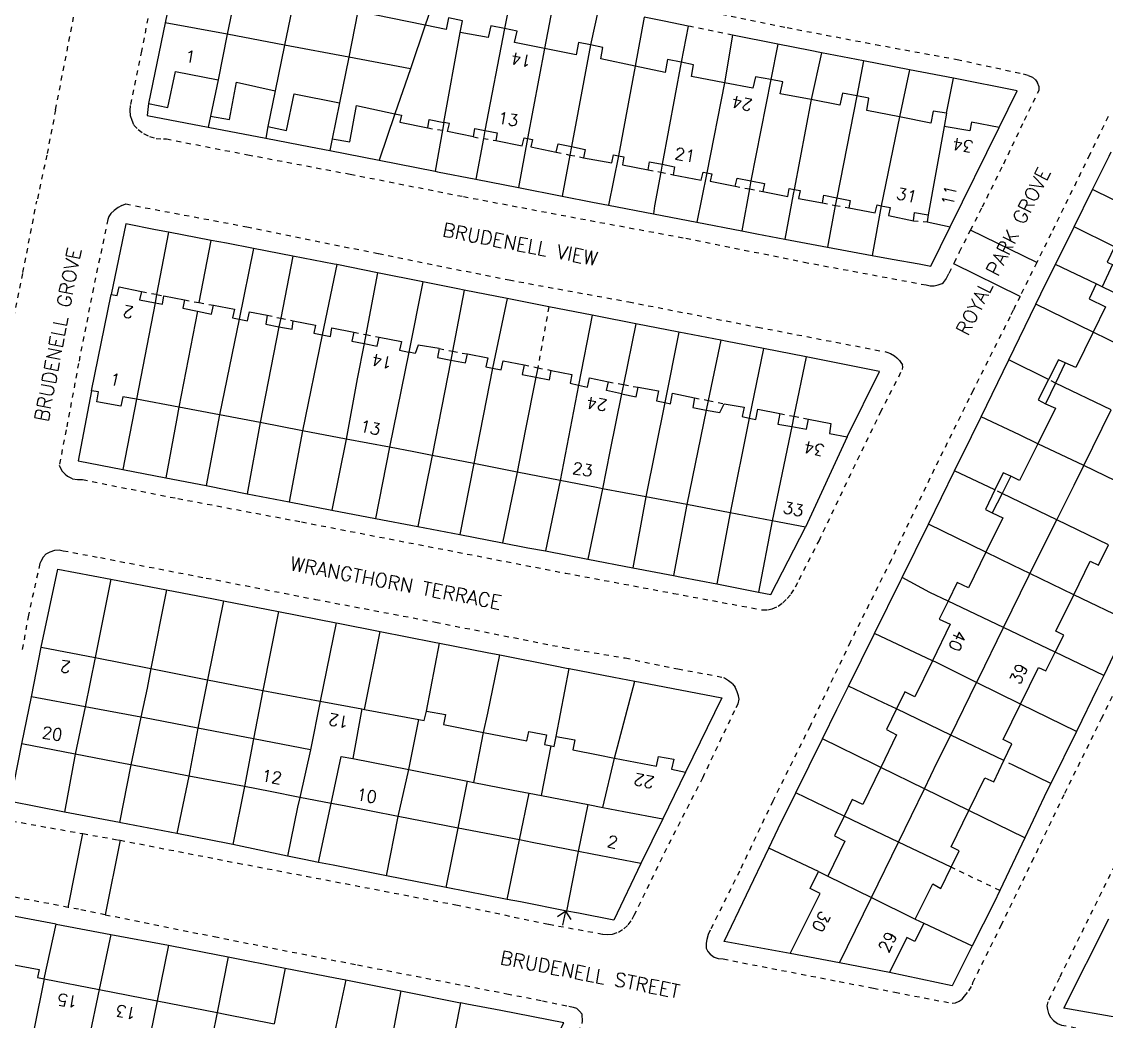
# Model space of a CAD drawing. Extents: x 428500 to 429165, y 435000 to 435500.
# Drawn here: x 428567.5 to 428676.7, y 435051.8 to 435152.4 of the extents above; entities that cross this region are included whole.
import ezdxf

# ---------------------------------------------------------------- set-up
doc = ezdxf.new("R2010")
doc.units = 0
doc.linetypes.add('DASHEDLINE', pattern=[1, 0.5, -0.5])
doc.layers.get('0').update_dxf_attribs({"color": 222})
for name, color, linetype in [('os_Block', 7, 'Continuous'), ('OS_LINE - Building Division', 8, 'Continuous'), ('OS_LINE - Building Outline', 7, 'Continuous'), ('OS_LINE - Builiding Overhead', 7, 'DASHEDLINE'), ('OS_LINE - Default', 8, 'Continuous'), ('OS_LINE - Edge', 8, 'DASHEDLINE'), ('OS_LINE - Property Closing', 8, 'DASHEDLINE'), ('OS_LINE - Road Or Track', 8, 'DASHEDLINE'), ('OS_LINE - Traffic Calming', 8, 'Continuous'), ('OS_SYMB - Benchmark', 8, 'Continuous'), ('OS_TEXT - Building or Structure', 4, 'Continuous'), ('OS_TEXT - Road', 4, 'Continuous')]:
    doc.layers.add(name, color=color, linetype=linetype)
doc.styles.add('AutoTextStyle-2', font='')
doc.styles.get('AutoTextStyle-2').set_extended_font_data('romans-shx')

# ---------------------------------------------------------------- blocks, each defined once
blk = doc.blocks.new('benchMarkSymbol_#000000')
for points in [[(0.707, 0.707), (0, 0), (0.707, -0.707)], [(1.42, 0), (0, 0)]]:
    blk.add_lwpolyline(points)
blk = doc.blocks.new('se2835se')
at = {"layer": 'OS_LINE - Building Division'}
for points in [[(428589.14, 435155.73), (428588.22, 435151.18)], [(428594.93, 435154.62), (428593.99, 435150.09)], [(428588.22, 435151.18), (428581.98, 435152.35)], [(428601.34, 435153.33), (428600.45, 435148.88)], [(428608.16, 435152.09), (428606.66, 435147.71)], [(428610.04, 435142.3), (428611.68, 435151.35)], [(428616.14, 435151.76), (428614.16, 435141.5)], [(428588.22, 435151.18), (428587.29, 435146.59)], [(428593.99, 435150.09), (428588.22, 435151.18)], [(428593.99, 435150.09), (428593.04, 435145.5)], [(428600.45, 435148.88), (428593.99, 435150.09)], [(428620.17, 435149.74), (428618.45, 435140.69)], [(428624.79, 435150.11), (428622.87, 435139.88)], [(428600.45, 435148.88), (428599.53, 435144.28)], [(428606.66, 435147.71), (428600.45, 435148.88)], [(428629.29, 435147.98), (428627.6, 435138.95)], [(428633.93, 435148.36), (428632, 435138.1)], [(428606.66, 435147.71), (428605.11, 435143.18)], [(428638.29, 435146.3), (428636.5, 435137.24)], [(428642.94, 435146.62), (428640.95, 435136.42)], [(428651.6, 435144.98), (428649.59, 435134.73)], [(428647, 435144.61), (428645.29, 435135.56)], [(428655.92, 435142.86), (428654.06, 435133.92)], [(428660.41, 435141.91), (428658.8, 435133)], [(428622.87, 435139.88), (428622.71, 435139.03)], [(428632, 435138.1), (428631.86, 435137.3)], [(428686.17, 435120.93), (428677.35, 435125.241), (428676.3, 435125.754)], [(428580.95, 435124.15), (428579.1, 435114.44)], [(428585.21, 435123.3), (428583.35, 435113.64)], [(428589.41, 435122.52), (428587.44, 435112.87)], [(428593.43, 435121.75), (428591.55, 435112.09)], [(428597.79, 435120.92), (428595.8, 435111.28)], [(428679.95, 435118.99), (428675.4, 435121.2)], [(428601.99, 435120.06), (428601.3, 435116.5), (428600.21, 435110.44)], [(428606.49, 435119.19), (428604.56, 435109.61)], [(428610.72, 435118.39), (428608.85, 435108.79)], [(428614.91, 435117.57), (428613.04, 435107.97)], [(428619.3, 435116.67), (428618.2, 435111.25), (428617.42, 435107.11)], [(428623.6, 435115.86), (428621.75, 435106.26)], [(428677.22, 435113.37), (428671.61, 435116.07)], [(428627.93, 435115), (428626.75, 435109.2), (428626, 435105.44)], [(428632.27, 435114.13), (428630.35, 435104.62)], [(428636.45, 435113.35), (428634.5, 435103.84)], [(428674.46, 435107.76), (428677.22, 435113.37)], [(428640.78, 435112.54), (428638.85, 435103.01)], [(428645.05, 435111.71), (428643.09, 435102.22)], [(428674.46, 435107.76), (428669.84, 435109.97)], [(428671.74, 435102.3), (428673.5, 435105.8), (428674.46, 435107.76)], [(428678.77, 435105.69), (428674.46, 435107.76)], [(428671.74, 435102.3), (428666.23, 435104.96)], [(428669.02, 435096.9), (428671.74, 435102.3)], [(428676.94, 435099.78), (428671.74, 435102.3)], [(428669.02, 435096.9), (428667.35, 435097.7), (428664.61, 435099.04)], [(428666.37, 435091.46), (428668.95, 435096.75), (428669.02, 435096.9)], [(428673.45, 435094.77), (428669.02, 435096.9)], [(428666.37, 435091.46), (428660.79, 435094.12)], [(428663.67, 435085.94), (428663.85, 435086.3), (428666.37, 435091.46)], [(428671.59, 435088.97), (428666.37, 435091.46)], [(428574.91, 435088.44), (428573.91, 435083.49)], [(428663.67, 435085.94), (428659.5, 435088), (428659.22, 435088.13)], [(428580.54, 435087.33), (428580.15, 435085.35), (428579.53, 435082.45)], [(428586.24, 435086.21), (428585.26, 435081.35)], [(428661.06, 435080.64), (428663.67, 435085.94)], [(428668.09, 435083.76), (428663.67, 435085.94)], [(428591.81, 435085.12), (428590.86, 435080.26)], [(428573.91, 435083.49), (428568.5, 435084.49)], [(428597.59, 435084.04), (428596.6, 435079.15)], [(428573.91, 435083.49), (428572.91, 435078.72)], [(428579.53, 435082.45), (428573.91, 435083.49)], [(428579.53, 435082.45), (428578.51, 435077.64)], [(428585.26, 435081.35), (428580.6, 435082.25), (428579.53, 435082.45)], [(428601.76, 435083.27), (428600.85, 435078.27)], [(428661.06, 435080.64), (428655.61, 435083.27)], [(428585.26, 435081.35), (428584.36, 435076.52)], [(428590.86, 435080.26), (428585.26, 435081.35)], [(428606.5, 435077.16), (428607.51, 435082.2)], [(428590.86, 435080.26), (428589.96, 435075.45)], [(428596.6, 435079.15), (428590.86, 435080.26)], [(428613.05, 435075.88), (428614.01, 435080.91)], [(428658.41, 435075.23), (428659.7, 435077.9), (428661.06, 435080.64)], [(428666.4, 435078.07), (428661.06, 435080.64)], [(428619.85, 435074.55), (428620.84, 435079.56)], [(428596.6, 435079.15), (428595.52, 435074.37)], [(428598.68, 435073.76), (428599.7, 435078.5), (428600.85, 435078.27)], [(428600.85, 435078.27), (428606.5, 435077.16)], [(428626.05, 435073.35), (428627.21, 435078.33)], [(428605.44, 435072.45), (428606.5, 435077.16)], [(428606.5, 435077.16), (428612.4, 435076)], [(428658.41, 435075.23), (428654.01, 435077.38)], [(428611.47, 435071.28), (428612.4, 435076)], [(428612.4, 435076), (428613.05, 435075.88)], [(428613.05, 435075.88), (428617, 435075.1), (428618.61, 435074.79)], [(428655.8, 435069.86), (428658.41, 435075.23)], [(428662.88, 435073.04), (428658.41, 435075.23)], [(428617.64, 435070.08), (428618.61, 435074.79)], [(428618.61, 435074.79), (428619.85, 435074.55)], [(428619.85, 435074.55), (428624.55, 435073.64)], [(428623.6, 435068.92), (428624.55, 435073.64)], [(428624.55, 435073.64), (428626.05, 435073.35)], [(428626.05, 435073.35), (428628.15, 435072.95), (428632.06, 435072.2)], [(428655.8, 435069.86), (428651.95, 435071.7), (428650.33, 435072.48)], [(428653.08, 435064.29), (428655.8, 435069.86)], [(428661.09, 435067.34), (428655.8, 435069.86)], [(428648.7, 435066.45), (428653.08, 435064.29)], [(428649.86, 435057.71), (428653.08, 435064.29)], [(428653.08, 435064.29), (428657.49, 435062.12)], [(428569.8, 435056.11), (428568.79, 435051.1)], [(428575.33, 435055.03), (428574.29, 435050.06)], [(428581.17, 435053.89), (428580.17, 435048.95)], [(428587.19, 435052.71), (428586.21, 435047.76)]]:
    blk.add_lwpolyline(points, dxfattribs=at)
at = {"layer": 'OS_LINE - Building Outline'}
for points in [[(428583.65, 435160.45), (428581.98, 435152.35)], [(428608.16, 435152.09), (428603.05, 435153.15), (428603.7, 435156.5), (428602.05, 435156.85)], [(428581.98, 435152.35), (428580.3, 435144.2)], [(428611.9, 435152.55), (428610.5, 435152.85), (428610.25, 435151.65), (428608.16, 435152.09)], [(428611.68, 435151.35), (428611.9, 435152.55)], [(428616.14, 435151.76), (428614.75, 435152.05), (428614.5, 435150.85), (428611.68, 435151.35)], [(428620.17, 435149.74), (428617.15, 435150.35), (428617.4, 435151.5), (428616.14, 435151.76)], [(428624.79, 435150.11), (428623.6, 435150.35), (428623.35, 435149.1), (428620.17, 435149.74)], [(428629.29, 435147.98), (428625.85, 435148.7), (428626.05, 435149.85), (428624.79, 435150.11)], [(428633.93, 435148.36), (428632.55, 435148.65), (428632.3, 435147.35), (428629.29, 435147.98)], [(428638.29, 435146.3), (428634.95, 435146.94), (428635.15, 435148.1), (428633.93, 435148.36)], [(428580.3, 435144.2), (428582.25, 435143.8), (428583, 435147.45), (428587.29, 435146.59)], [(428642.94, 435146.62), (428641.4, 435146.9), (428641.15, 435145.75), (428638.29, 435146.3)], [(428587.29, 435146.59), (428586.55, 435142.95)], [(428586.55, 435142.95), (428588.45, 435142.6), (428589.15, 435146.35), (428593.04, 435145.5)], [(428647, 435144.61), (428643.9, 435145.2), (428644.15, 435146.4), (428642.94, 435146.62)], [(428593.04, 435145.5), (428592.3, 435141.9)], [(428592.3, 435141.9), (428594.2, 435141.5), (428594.95, 435145.2), (428599.53, 435144.28)], [(428651.6, 435144.98), (428650.15, 435145.25), (428649.9, 435144.05), (428647, 435144.61)], [(428655.92, 435142.86), (428652.6, 435143.5), (428652.8, 435144.75), (428651.6, 435144.98)], [(428599.53, 435144.28), (428598.8, 435140.65)], [(428598.8, 435140.65), (428600.55, 435140.35), (428601.25, 435144), (428605.11, 435143.18)], [(428605.11, 435143.18), (428605.75, 435143.05), (428605.6, 435142.35), (428608.4, 435141.75)], [(428608.4, 435141.75), (428608.55, 435142.6), (428610.04, 435142.3)], [(428660.65, 435143.23), (428659.3, 435143.45), (428659.05, 435142.25), (428655.92, 435142.86)], [(428660.65, 435143.23), (428660.41, 435141.91)], [(428610.04, 435142.3), (428609.9, 435141.53)], [(428613, 435140.85), (428610.4, 435141.4), (428610.59, 435142.19), (428610.04, 435142.3)], [(428613, 435140.85), (428613.15, 435141.7), (428614.16, 435141.5)], [(428614.16, 435141.5), (428615.4, 435141.25), (428615.25, 435140.5)], [(428665.95, 435141.8), (428663.15, 435142.35), (428663, 435141.45), (428660.41, 435141.91)], [(428661, 435131.8), (428665.95, 435141.8)], [(428615.25, 435140.5), (428617.9, 435139.95), (428618.1, 435140.75), (428618.45, 435140.69)], [(428618.45, 435140.69), (428618.95, 435140.6), (428618.8, 435139.85), (428621.35, 435139.3)], [(428621.35, 435139.3), (428621.55, 435140.15), (428622.87, 435139.88)], [(428622.87, 435139.88), (428624.25, 435139.6), (428624.1, 435138.75)], [(428624.1, 435138.75), (428626.95, 435138.25), (428627.1, 435139.05), (428627.6, 435138.95)], [(428627.6, 435138.95), (428628.15, 435138.85), (428628, 435138.05), (428630.6, 435137.55)], [(428630.6, 435137.55), (428630.75, 435138.35), (428632, 435138.1)], [(428632, 435138.1), (428633.25, 435137.85), (428633.1, 435137.05)], [(428633.1, 435137.05), (428635.95, 435136.5), (428636.15, 435137.3), (428636.5, 435137.24)], [(428636.5, 435137.24), (428637, 435137.15), (428636.85, 435136.4), (428639.35, 435135.9)], [(428639.35, 435135.9), (428639.55, 435136.7), (428640.95, 435136.42)], [(428640.95, 435136.42), (428642.3, 435136.15), (428642.15, 435135.35)], [(428642.15, 435135.35), (428644.65, 435134.85), (428644.8, 435135.65), (428645.29, 435135.56)], [(428645.29, 435135.56), (428645.9, 435135.45), (428645.75, 435134.65), (428648.15, 435134.2)], [(428648.15, 435134.2), (428648.3, 435135), (428649.59, 435134.73)], [(428649.59, 435134.73), (428650.95, 435134.45), (428650.8, 435133.7)], [(428650.8, 435133.7), (428653.45, 435133.2), (428653.65, 435134), (428654.06, 435133.92)], [(428654.06, 435133.92), (428654.95, 435133.75), (428654.8, 435132.95), (428657.3, 435132.4)], [(428657.3, 435132.4), (428657.4, 435133.25), (428658.8, 435133)], [(428658.8, 435133), (428658.68, 435132.3)], [(428658.68, 435132.3), (428661, 435131.8)], [(428677.55, 435129.8), (428676.8, 435128.25), (428677.003, 435128.159), (428677.346, 435128.004), (428677.343, 435127.998), (428676.3, 435125.754)], [(428576.55, 435124.98), (428577.15, 435124.9), (428577.35, 435125.75), (428579.6, 435125.3)], [(428579.6, 435125.3), (428579.4, 435124.45), (428580.95, 435124.15)], [(428675.7, 435126.05), (428675, 435124.55), (428676.65, 435123.75), (428675.4, 435121.2)], [(428676.3, 435125.754), (428675.9, 435125.95), (428675.7, 435126.05)], [(428574.55, 435115.3), (428576.55, 435124.98)], [(428580.95, 435124.15), (428581.7, 435124), (428581.85, 435124.85)], [(428581.85, 435124.85), (428583.9, 435124.45)], [(428583.9, 435124.45), (428583.75, 435123.6), (428585.21, 435123.3)], [(428585.21, 435123.3), (428586.65, 435123), (428586.85, 435123.9)], [(428586.85, 435123.9), (428588.95, 435123.5), (428588.75, 435122.65), (428589.41, 435122.52)], [(428589.41, 435122.52), (428590.25, 435122.35), (428590.45, 435123.25), (428592.25, 435122.9)], [(428592.25, 435122.9), (428592.1, 435122), (428593.43, 435121.75)], [(428593.43, 435121.75), (428594.75, 435121.5), (428594.85, 435122.35)], [(428594.85, 435122.35), (428597.1, 435121.9), (428596.95, 435121.1), (428597.79, 435120.92)], [(428597.79, 435120.92), (428598.6, 435120.75), (428598.75, 435121.65), (428600.95, 435121.2)], [(428600.95, 435121.2), (428600.75, 435120.3), (428601.99, 435120.06)], [(428601.99, 435120.06), (428603.3, 435119.8), (428603.5, 435120.7)], [(428603.5, 435120.7), (428605.75, 435120.25), (428605.55, 435119.4), (428606.49, 435119.19)], [(428675.4, 435121.2), (428673.65, 435117.65), (428672.6, 435118.1)], [(428609.55, 435119.55), (428607.45, 435119.9), (428607.15, 435119.05), (428606.49, 435119.19)], [(428609.55, 435119.55), (428609.4, 435118.65), (428610.72, 435118.39)], [(428610.72, 435118.39), (428612.2, 435118.1), (428612.4, 435119)], [(428612.4, 435119), (428614.45, 435118.6), (428614.25, 435117.7), (428614.91, 435117.57)], [(428614.91, 435117.57), (428615.8, 435117.4), (428616, 435118.3), (428618.1, 435117.9)], [(428618.1, 435117.9), (428617.9, 435116.95), (428619.3, 435116.67)], [(428672.6, 435118.1), (428671.61, 435116.07)], [(428619.3, 435116.67), (428620.65, 435116.4), (428620.85, 435117.35)], [(428620.85, 435117.35), (428622.9, 435116.95), (428622.75, 435116.05), (428623.6, 435115.86)], [(428623.6, 435115.86), (428624.5, 435115.65), (428624.7, 435116.6), (428626.6, 435116.2)], [(428579.1, 435114.44), (428577.7, 435114.7), (428577.5, 435113.75), (428575.1, 435114.2), (428575.25, 435115.2), (428574.55, 435115.3)], [(428627.93, 435115), (428626.4, 435115.31), (428626.6, 435116.2)], [(428627.93, 435115), (428629.4, 435114.7), (428629.6, 435115.65)], [(428629.6, 435115.65), (428631.65, 435115.3), (428631.45, 435114.3), (428632.27, 435114.13)], [(428671.61, 435116.07), (428670.6, 435114)], [(428583.35, 435113.64), (428579.1, 435114.44)], [(428632.27, 435114.13), (428632.85, 435114), (428633.05, 435115.05), (428635.25, 435114.6)], [(428635.25, 435114.6), (428635.1, 435113.6), (428636.45, 435113.35)], [(428587.44, 435112.87), (428583.35, 435113.64)], [(428636.45, 435113.35), (428637.8, 435113.1), (428638.25, 435114)], [(428638.25, 435114), (428640.25, 435113.65), (428640.05, 435112.7), (428640.78, 435112.54)], [(428640.78, 435112.54), (428641.45, 435112.4), (428641.65, 435113.45), (428643.85, 435113)], [(428670.6, 435114), (428671.6, 435113.55), (428669.84, 435109.97)], [(428591.55, 435112.09), (428587.44, 435112.87)], [(428595.8, 435111.28), (428591.55, 435112.09)], [(428643.85, 435113), (428643.65, 435111.95), (428645.05, 435111.71)], [(428645.05, 435111.71), (428646.55, 435111.45), (428646.75, 435112.45)], [(428646.75, 435112.45), (428649, 435112), (428648.85, 435111), (428650.65, 435110.65)], [(428600.21, 435110.44), (428595.8, 435111.28)], [(428604.56, 435109.61), (428600.21, 435110.44)], [(428650.65, 435110.65), (428646.45, 435101.58)], [(428669.84, 435109.97), (428668, 435106.25), (428667.1, 435106.7)], [(428608.85, 435108.79), (428607, 435109.15), (428604.56, 435109.61)], [(428613.04, 435107.97), (428608.85, 435108.79)], [(428617.42, 435107.11), (428613.04, 435107.97)], [(428621.75, 435106.26), (428617.42, 435107.11)], [(428667.1, 435106.7), (428666.23, 435104.96)], [(428626, 435105.44), (428625.4, 435105.55), (428621.75, 435106.26)], [(428630.35, 435104.62), (428626, 435105.44)], [(428634.5, 435103.84), (428630.35, 435104.62)], [(428666.23, 435104.96), (428665.25, 435103)], [(428638.85, 435103.01), (428634.5, 435103.84)], [(428643.09, 435102.22), (428638.85, 435103.01)], [(428646.45, 435101.58), (428643.09, 435102.22)], [(428665.25, 435103), (428666.3, 435102.5), (428664.61, 435099.04)], [(428664.61, 435099.04), (428662.85, 435095.45), (428661.7, 435096), (428660.79, 435094.12)], [(428673.45, 435094.77), (428675.1, 435098.15), (428675.95, 435097.75), (428676.94, 435099.78)], [(428671.59, 435088.97), (428672.45, 435090.7), (428671.65, 435091.1), (428673.45, 435094.77)], [(428660.79, 435094.12), (428659.9, 435092.3), (428661, 435091.8), (428659.22, 435088.13)], [(428568.5, 435084.49), (428569.5, 435089.5)], [(428569.5, 435089.5), (428574.91, 435088.44)], [(428574.91, 435088.44), (428580.54, 435087.33)], [(428659.22, 435088.13), (428657.45, 435084.5), (428656.45, 435085), (428655.61, 435083.27)], [(428668.09, 435083.76), (428669.9, 435087.45), (428670.65, 435087.1), (428671.59, 435088.97)], [(428580.54, 435087.33), (428586.24, 435086.21)], [(428586.24, 435086.21), (428591.65, 435085.15), (428591.81, 435085.12)], [(428591.81, 435085.12), (428597.59, 435084.04)], [(428567.55, 435079.75), (428568.5, 435084.49)], [(428597.59, 435084.04), (428601.76, 435083.27)], [(428666.4, 435078.07), (428667.2, 435079.75), (428666.35, 435080.2), (428668.09, 435083.76)], [(428601.76, 435083.27), (428602.05, 435083.22)], [(428602.05, 435083.22), (428607.51, 435082.2)], [(428607.51, 435082.2), (428608.05, 435082.1), (428608.27, 435083.05)], [(428608.27, 435083.05), (428610.2, 435082.7), (428610, 435081.7), (428614.01, 435080.91)], [(428655.61, 435083.27), (428654.6, 435081.2), (428655.6, 435080.65), (428654.01, 435077.38)], [(428614.01, 435080.91), (428618.4, 435080.05), (428618.6, 435081), (428619.84, 435080.75), (428620.35, 435080.65), (428620.15, 435079.7), (428620.84, 435079.56)], [(428620.84, 435079.56), (428621.15, 435079.5), (428621.35, 435080.5)], [(428621.35, 435080.5), (428623.2, 435080.15), (428623, 435079.15), (428625.56, 435078.65), (428627.21, 435078.33)], [(428572.91, 435078.72), (428567.55, 435079.75)], [(428578.51, 435077.64), (428577.95, 435077.75), (428572.91, 435078.72)], [(428627.21, 435078.33), (428631.45, 435077.5), (428631.65, 435078.5), (428633.2, 435078.2), (428632.95, 435077.2), (428634.35, 435076.9)], [(428584.36, 435076.52), (428578.51, 435077.64)], [(428654.01, 435077.38), (428652.2, 435073.65), (428651.15, 435074.15), (428650.33, 435072.48)], [(428662.88, 435073.04), (428664.5, 435076.35), (428665.4, 435075.95), (428666.4, 435078.07)], [(428589.96, 435075.45), (428584.36, 435076.52)], [(428634.35, 435076.9), (428632.06, 435072.2)], [(428595.52, 435074.37), (428592.55, 435074.95), (428589.96, 435075.45)], [(428598.68, 435073.76), (428595.52, 435074.37)], [(428605.44, 435072.45), (428599.98, 435073.51), (428598.68, 435073.76)], [(428661.09, 435067.34), (428661.9, 435069), (428661.1, 435069.4), (428662.88, 435073.04)], [(428611.47, 435071.28), (428605.44, 435072.45)], [(428632.06, 435072.2), (428629.87, 435067.7)], [(428650.33, 435072.48), (428649.35, 435070.5), (428650.4, 435069.95), (428648.7, 435066.45)], [(428617.64, 435070.08), (428611.47, 435071.28)], [(428623.6, 435068.92), (428618.92, 435069.83), (428617.64, 435070.08)], [(428629.87, 435067.7), (428624.96, 435068.66), (428623.6, 435068.92)], [(428657.49, 435062.12), (428659.25, 435065.65), (428660.05, 435065.2), (428661.09, 435067.34)], [(428644.9, 435058.65), (428647.9, 435064.7), (428646.9, 435065.2), (428647.75, 435066.92)], [(428647.75, 435066.92), (428648.7, 435066.45)], [(428658.35, 435061.7), (428657.45, 435059.85), (428656.65, 435060.25), (428654.9, 435056.75)], [(428657.49, 435062.12), (428658.35, 435061.7)], [(428649.86, 435057.71), (428644.9, 435058.65)], [(428564.35, 435057.95), (428569.3, 435057.05), (428569.1, 435056.25), (428569.8, 435056.11)], [(428654.9, 435056.75), (428649.86, 435057.71)], [(428569.8, 435056.11), (428575.33, 435055.03)], [(428575.33, 435055.03), (428581.17, 435053.89)], [(428581.17, 435053.89), (428587.19, 435052.71)], [(428587.19, 435052.71), (428588, 435052.55), (428592.93, 435051.57)]]:
    blk.add_lwpolyline(points, dxfattribs=at)
at = {"layer": 'OS_LINE - Builiding Overhead'}
for points in [[(428608.4, 435141.75), (428609.9, 435141.53)], [(428613, 435140.85), (428614.01, 435140.69)], [(428614.01, 435140.69), (428615.25, 435140.5)], [(428621.35, 435139.3), (428622.71, 435139.03)], [(428622.71, 435139.03), (428624.1, 435138.75)], [(428630.6, 435137.55), (428631.86, 435137.3)], [(428631.86, 435137.3), (428633.1, 435137.05)], [(428639.35, 435135.9), (428640.81, 435135.61)], [(428640.81, 435135.61), (428642.15, 435135.35)], [(428648.15, 435134.2), (428649.44, 435133.96)], [(428649.44, 435133.96), (428650.8, 435133.7)], [(428657.3, 435132.4), (428658.68, 435132.3)], [(428579.6, 435125.3), (428581.11, 435125)], [(428581.11, 435125), (428581.85, 435124.85)], [(428583.9, 435124.45), (428585.38, 435124.17)], [(428585.38, 435124.17), (428586.85, 435123.9)], [(428592.25, 435122.9), (428593.6, 435122.61)], [(428593.6, 435122.61), (428594.85, 435122.35)], [(428600.95, 435121.2), (428602.16, 435120.96)], [(428602.16, 435120.96), (428603.5, 435120.7)], [(428609.55, 435119.55), (428610.9, 435119.29)], [(428610.9, 435119.29), (428612.4, 435119)], [(428618.1, 435117.9), (428619.48, 435117.62)], [(428619.48, 435117.62), (428620.85, 435117.35)], [(428626.6, 435116.2), (428628.12, 435115.92)], [(428628.12, 435115.92), (428629.6, 435115.65)], [(428635.25, 435114.6), (428636.65, 435114.32)], [(428636.65, 435114.32), (428638.25, 435114)], [(428643.85, 435113), (428645.27, 435112.73)], [(428645.27, 435112.73), (428646.75, 435112.45)]]:
    blk.add_lwpolyline(points, dxfattribs=at)
at = {"layer": 'OS_LINE - Default'}
for points in [[(428609.79, 435156.88), (428608.16, 435152.09)], [(428616.86, 435155.5), (428616.14, 435151.76)], [(428621.1, 435154.67), (428620.17, 435149.74)], [(428625.61, 435153.79), (428624.79, 435150.11)], [(428630.21, 435152.89), (428629.29, 435147.98)], [(428634.62, 435152.01), (428632.2, 435152.5), (428630.21, 435152.89)], [(428634.62, 435152.01), (428633.93, 435148.36)], [(428639.1, 435151.11), (428638.29, 435146.3)], [(428643.64, 435150.2), (428639.1, 435151.11)], [(428643.64, 435150.2), (428642.94, 435146.62)], [(428648.05, 435149.33), (428646.9, 435149.55), (428643.64, 435150.2)], [(428648.05, 435149.33), (428647, 435144.61)], [(428652.29, 435148.5), (428648.05, 435149.33)], [(428652.29, 435148.5), (428651.6, 435144.98)], [(428656.9, 435147.61), (428652.29, 435148.5)], [(428656.9, 435147.61), (428655.92, 435142.86)], [(428661.34, 435146.75), (428656.9, 435147.61)], [(428660.65, 435143.23), (428661.34, 435146.75)], [(428665.95, 435141.8), (428667.75, 435145.5), (428661.34, 435146.75)], [(428580.3, 435144.2), (428580.15, 435143), (428586.3, 435141.82)], [(428586.55, 435142.95), (428586.3, 435141.82)], [(428605.11, 435143.18), (428603.51, 435138.5)], [(428586.3, 435141.82), (428592.11, 435140.71)], [(428592.3, 435141.9), (428592.11, 435140.71)], [(428609.9, 435141.53), (428609.16, 435137.4)], [(428614.16, 435141.5), (428614.01, 435140.69)], [(428592.11, 435140.71), (428596.6, 435139.85), (428598.55, 435139.47)], [(428598.8, 435140.65), (428598.55, 435139.47)], [(428614.01, 435140.69), (428613.25, 435136.6)], [(428618.45, 435140.69), (428617.55, 435135.76)], [(428598.55, 435139.47), (428603.51, 435138.5)], [(428675.34, 435135.55), (428677, 435138.9), (428677.22, 435139.34)], [(428603.51, 435138.5), (428609.16, 435137.4)], [(428622.71, 435139.03), (428621.95, 435134.9)], [(428627.6, 435138.95), (428626.6, 435133.99)], [(428609.16, 435137.4), (428609.4, 435137.35), (428613.25, 435136.6)], [(428631.86, 435137.3), (428631.25, 435133.9), (428631.15, 435133.11)], [(428636.5, 435137.24), (428635.49, 435132.27)], [(428613.25, 435136.6), (428617.55, 435135.76)], [(428640.95, 435136.42), (428640.81, 435135.61)], [(428617.55, 435135.76), (428621.95, 435134.9)], [(428621.95, 435134.9), (428625, 435134.3), (428626.6, 435133.99)], [(428640.81, 435135.61), (428640.04, 435131.39)], [(428645.29, 435135.56), (428645.2, 435135.1), (428644.35, 435130.57)], [(428673.48, 435131.81), (428675.34, 435135.55)], [(428679.3, 435133.6), (428675.34, 435135.55)], [(428626.6, 435133.99), (428631.15, 435133.11)], [(428649.44, 435133.96), (428648.64, 435129.77)], [(428649.59, 435134.73), (428649.44, 435133.96)], [(428654.06, 435133.92), (428653.15, 435128.93)], [(428631.15, 435133.11), (428635.49, 435132.27)], [(428582.31, 435131.25), (428581, 435131.5), (428578, 435132.1), (428576.55, 435124.98)], [(428635.49, 435132.27), (428640.04, 435131.39)], [(428653.15, 435128.93), (428655.15, 435128.55), (428657.9, 435128.06), (428659.05, 435127.85), (428661, 435131.8)], [(428671.6, 435128.02), (428673.48, 435131.81)], [(428677.55, 435129.8), (428673.48, 435131.81)], [(428582.31, 435131.25), (428581.11, 435125)], [(428586.59, 435130.44), (428582.31, 435131.25)], [(428640.04, 435131.39), (428641.55, 435131.1), (428644.35, 435130.57)], [(428644.35, 435130.57), (428648.64, 435129.77)], [(428585.38, 435124.17), (428586.59, 435130.44)], [(428590.86, 435129.63), (428588.15, 435130.15), (428586.59, 435130.44)], [(428590.86, 435129.63), (428589.41, 435122.52)], [(428594.82, 435128.86), (428590.86, 435129.63)], [(428648.64, 435129.77), (428653.15, 435128.93)], [(428594.82, 435128.86), (428593.6, 435122.61)], [(428599.26, 435128), (428599, 435128.05), (428594.82, 435128.86)], [(428599.26, 435128), (428597.79, 435120.92)], [(428603.36, 435127.17), (428599.26, 435128)], [(428669.63, 435124.01), (428670.65, 435126.1), (428671.6, 435128.02)], [(428675.7, 435126.05), (428671.6, 435128.02)], [(428603.36, 435127.17), (428602.16, 435120.96)], [(428607.91, 435126.26), (428603.36, 435127.17)], [(428607.91, 435126.26), (428606.49, 435119.19)], [(428612.09, 435125.42), (428611.45, 435125.55), (428607.91, 435126.26)], [(428612.09, 435125.42), (428610.9, 435119.29)], [(428616.41, 435124.58), (428612.09, 435125.42)], [(428581.11, 435125), (428580.95, 435124.15)], [(428616.41, 435124.58), (428614.91, 435117.57)], [(428620.6, 435123.75), (428616.41, 435124.58)], [(428666.91, 435118.42), (428669.63, 435124.01)], [(428675.4, 435121.2), (428669.63, 435124.01)], [(428624.95, 435122.9), (428620.6, 435123.75)], [(428624.95, 435122.9), (428623.6, 435115.86)], [(428629.36, 435122.04), (428625.45, 435122.8), (428624.95, 435122.9)], [(428593.6, 435122.61), (428593.43, 435121.75)], [(428629.36, 435122.04), (428628.12, 435115.92)], [(428633.69, 435121.2), (428629.36, 435122.04)], [(428602.16, 435120.96), (428601.99, 435120.06)], [(428633.69, 435121.2), (428632.27, 435114.13)], [(428637.9, 435120.38), (428633.69, 435121.2)], [(428637.9, 435120.38), (428636.65, 435114.32)], [(428642.2, 435119.54), (428638.55, 435120.25), (428637.9, 435120.38)], [(428610.9, 435119.29), (428610.72, 435118.39)], [(428642.2, 435119.54), (428640.78, 435112.54)], [(428646.5, 435118.7), (428642.2, 435119.54)], [(428646.5, 435118.7), (428645.27, 435112.73)], [(428650.65, 435110.65), (428653.9, 435117.25), (428646.5, 435118.7)], [(428619.48, 435117.62), (428619.3, 435116.67)], [(428664.12, 435112.69), (428666.91, 435118.42)], [(428670.89, 435116.43), (428666.91, 435118.42)], [(428672.6, 435118.1), (428671.9, 435118.4), (428670.89, 435116.43)], [(428670.89, 435116.43), (428669.85, 435114.4), (428670.6, 435114)], [(428574.55, 435115.3), (428573.2, 435108.25), (428577.7, 435107.38)], [(428628.12, 435115.92), (428627.93, 435115)], [(428579.1, 435114.44), (428577.7, 435107.38)], [(428636.65, 435114.32), (428636.45, 435113.35)], [(428583.35, 435113.64), (428583.1, 435112.35), (428582.05, 435106.53)], [(428587.44, 435112.87), (428586.1, 435105.75)], [(428591.55, 435112.09), (428590.24, 435104.94)], [(428645.27, 435112.73), (428645.05, 435111.71)], [(428661.44, 435107.23), (428663.15, 435110.7), (428664.12, 435112.69)], [(428669.84, 435109.97), (428668, 435110.85), (428664.12, 435112.69)], [(428595.8, 435111.28), (428594.45, 435104.12)], [(428600.21, 435110.44), (428598.74, 435103.29)], [(428604.56, 435109.61), (428603.14, 435102.45)], [(428608.85, 435108.79), (428607.4, 435101.63)], [(428613.04, 435107.97), (428611.64, 435100.82)], [(428577.7, 435107.38), (428582.05, 435106.53)], [(428582.05, 435106.53), (428586.1, 435105.75)], [(428617.42, 435107.11), (428615.95, 435099.99)], [(428658.81, 435101.87), (428661.44, 435107.23)], [(428665.51, 435105.32), (428661.44, 435107.23)], [(428667.1, 435106.7), (428666.35, 435107.05), (428665.51, 435105.32)], [(428586.1, 435105.75), (428590.24, 435104.94)], [(428621.75, 435106.26), (428620.25, 435099.17)], [(428626, 435105.44), (428624.54, 435098.35)], [(428590.24, 435104.94), (428594.45, 435104.12)], [(428630.35, 435104.62), (428629.05, 435097.49)], [(428665.51, 435105.32), (428664.55, 435103.35), (428665.25, 435103)], [(428594.45, 435104.12), (428598.74, 435103.29)], [(428598.74, 435103.29), (428603.14, 435102.45)], [(428634.5, 435103.84), (428633.14, 435096.7)], [(428603.14, 435102.45), (428607.4, 435101.63)], [(428638.85, 435103.01), (428637.5, 435095.86)], [(428643.09, 435102.22), (428641.7, 435095.04)], [(428607.4, 435101.63), (428611.64, 435100.82)], [(428641.7, 435095.04), (428642.95, 435094.8), (428646.45, 435101.58)], [(428656.17, 435096.49), (428658.81, 435101.87)], [(428664.61, 435099.04), (428658.81, 435101.87)], [(428611.64, 435100.82), (428615.95, 435099.99)], [(428615.95, 435099.99), (428618.5, 435099.5), (428620.25, 435099.17)], [(428620.25, 435099.17), (428624.54, 435098.35)], [(428624.54, 435098.35), (428629.05, 435097.49)], [(428569.5, 435089.5), (428571.15, 435097.35), (428576.51, 435096.33)], [(428629.05, 435097.49), (428633.14, 435096.7)], [(428633.14, 435096.7), (428633.95, 435096.55), (428637.5, 435095.86)], [(428576.51, 435096.33), (428574.91, 435088.44)], [(428576.51, 435096.33), (428582.11, 435095.26)], [(428637.5, 435095.86), (428641.7, 435095.04)], [(428653.4, 435090.88), (428656.05, 435096.25), (428656.17, 435096.49)], [(428660.79, 435094.12), (428658.95, 435095), (428656.17, 435096.49)], [(428582.11, 435095.26), (428580.54, 435087.33)], [(428582.11, 435095.26), (428586.85, 435094.35), (428587.85, 435094.15)], [(428679.07, 435092.07), (428673.45, 435094.77)], [(428587.85, 435094.15), (428586.24, 435086.21)], [(428587.85, 435094.15), (428593.37, 435093.08)], [(428593.37, 435093.08), (428591.81, 435085.12)], [(428593.37, 435093.08), (428599.2, 435091.94)], [(428599.2, 435091.94), (428597.59, 435084.04)], [(428599.2, 435091.94), (428599.4, 435091.9), (428603.61, 435091.07)], [(428679.07, 435092.07), (428676.47, 435086.64)], [(428602.05, 435083.22), (428603.61, 435091.07)], [(428603.61, 435091.07), (428609.07, 435089.99), (428609.6, 435089.89)], [(428650.76, 435085.55), (428653.4, 435090.88)], [(428659.22, 435088.13), (428653.4, 435090.88)], [(428608.27, 435083.05), (428609.6, 435089.89)], [(428609.6, 435089.89), (428614.4, 435088.95), (428615.65, 435088.71)], [(428614.01, 435080.91), (428614.45, 435082.85), (428615.65, 435088.71)], [(428615.65, 435088.71), (428621.25, 435087.61), (428622.39, 435087.39), (428622.65, 435087.34)], [(428676.47, 435086.64), (428671.59, 435088.97)], [(428621.35, 435080.5), (428622.65, 435087.34)], [(428622.65, 435087.34), (428627.13, 435086.47), (428629.25, 435086.06)], [(428627.21, 435078.33), (428629.25, 435086.06)], [(428629.25, 435086.06), (428629.8, 435085.95), (428638, 435084.4), (428634.35, 435076.9)], [(428676.47, 435086.64), (428675.85, 435085.35), (428673.71, 435081)], [(428648.15, 435080.27), (428649.6, 435083.2), (428650.76, 435085.55)], [(428655.61, 435083.27), (428654.3, 435083.9), (428650.76, 435085.55)], [(428673.71, 435081), (428668.09, 435083.76)], [(428645.46, 435074.82), (428648.15, 435080.27)], [(428654.01, 435077.38), (428653.35, 435077.7), (428648.15, 435080.27)], [(428673.71, 435081), (428671.14, 435075.78)], [(428571.85, 435072.89), (428566.4, 435073.95), (428567.55, 435079.75)], [(428572.91, 435078.72), (428571.85, 435072.89)], [(428578.51, 435077.64), (428577.36, 435071.83)], [(428671.14, 435075.78), (428667.363, 435077.605)], [(428584.36, 435076.52), (428583.15, 435070.72)], [(428589.96, 435075.45), (428588.77, 435069.63)], [(428642.76, 435069.27), (428643.7, 435071.25), (428645.46, 435074.82)], [(428650.33, 435072.48), (428645.46, 435074.82)], [(428671.14, 435075.78), (428670.75, 435075), (428668.52, 435070.29)], [(428595.52, 435074.37), (428595.3, 435073.4), (428594.3, 435068.45)], [(428597.4, 435067.82), (428598.68, 435073.76)], [(428577.36, 435071.83), (428571.85, 435072.89)], [(428668.52, 435070.29), (428662.88, 435073.04)], [(428583.15, 435070.72), (428577.5, 435071.8), (428577.36, 435071.83)], [(428604.26, 435066.47), (428605.44, 435072.45)], [(428588.77, 435069.63), (428588.45, 435069.7), (428583.15, 435070.72)], [(428610.25, 435065.3), (428611.47, 435071.28)], [(428594.3, 435068.45), (428588.77, 435069.63)], [(428616.4, 435064.1), (428617.64, 435070.08)], [(428668.52, 435070.29), (428666.01, 435064.99)], [(428597.4, 435067.82), (428595.95, 435068.1), (428594.3, 435068.45)], [(428622.4, 435062.93), (428623.6, 435068.92)], [(428644.9, 435058.65), (428638.25, 435059.85), (428642.76, 435069.27)], [(428647.75, 435066.92), (428642.76, 435069.27)], [(428604.26, 435066.47), (428598.89, 435067.53), (428597.4, 435067.82)], [(428629.87, 435067.7), (428627.15, 435062), (428623.57, 435062.7), (428622.4, 435062.93)], [(428610.25, 435065.3), (428604.26, 435066.47)], [(428616.4, 435064.1), (428610.25, 435065.3)], [(428666.01, 435064.99), (428665.45, 435063.8), (428663.23, 435059.41)], [(428622.4, 435062.93), (428617.73, 435063.84), (428616.4, 435064.1)], [(428571, 435061.6), (428564.34, 435062.85), (428563.37, 435058.13), (428564.35, 435057.95)], [(428658.35, 435061.7), (428663.23, 435059.41)], [(428677.8, 435052.2), (428672.45, 435053.15), (428676.97, 435062.14)], [(428569.8, 435056.11), (428571, 435061.6)], [(428571, 435061.6), (428576.49, 435060.57)], [(428576.49, 435060.57), (428575.33, 435055.03)], [(428576.49, 435060.57), (428582.31, 435059.48)], [(428582.31, 435059.48), (428581.17, 435053.89)], [(428582.31, 435059.48), (428585.9, 435058.8), (428588.31, 435058.33)], [(428663.23, 435059.41), (428661.2, 435055.4), (428654.9, 435056.75)], [(428588.31, 435058.33), (428587.19, 435052.71)], [(428588.31, 435058.33), (428594.06, 435057.19)], [(428594.06, 435057.19), (428592.93, 435051.57)], [(428594.06, 435057.19), (428599.1, 435056.2), (428600.16, 435055.99)], [(428600.16, 435055.99), (428598.96, 435050.37)], [(428600.16, 435055.99), (428605.71, 435054.88)], [(428605.71, 435054.88), (428604.61, 435049.25)], [(428605.71, 435054.88), (428611.71, 435053.68)], [(428611.71, 435053.68), (428610.61, 435048.09)], [(428618.8, 435045.2), (428622.105, 435051.686), (428615.75, 435052.9), (428612.35, 435053.55), (428611.71, 435053.68)]]:
    blk.add_lwpolyline(points, dxfattribs=at)
at = {"layer": 'OS_LINE - Edge'}
blk.add_lwpolyline([(428639.1, 435151.11), (428634.62, 435152.01)], dxfattribs=at)
at = {"layer": 'OS_LINE - Property Closing'}
for points in [[(428620.6, 435123.75), (428619.48, 435117.62)], [(428671.61, 435116.07), (428670.89, 435116.43)], [(428666.23, 435104.96), (428665.51, 435105.32)], [(428667.363, 435077.605), (428666.4, 435078.07)], [(428666.01, 435064.99), (428661.09, 435067.34)]]:
    blk.add_lwpolyline(points, dxfattribs=at)
at = {"layer": 'OS_LINE - Road Or Track'}
for points in [[(428582.95, 435163.55), (428583.25, 435163.7), (428583.65, 435163.8), (428589.95, 435162.65), (428599.6, 435160.8), (428612.2, 435158.25), (428631.4, 435154.45), (428637, 435153.4), (428644.6, 435151.85), (428653.5, 435150.15), (428661.7, 435148.65), (428668.35, 435147.2), (428668.85, 435147.05), (428669.3, 435146.85), (428669.6, 435146.6), (428669.8, 435146.3)], [(428570.94, 435143.59), (428573.01, 435154.22)], [(428580.22, 435152.78), (428579.6, 435149.5), (428578.45, 435144), (428578.4, 435143.5), (428578.45, 435143), (428578.6, 435142.55), (428578.8, 435142.05)], [(428663.06, 435131.47), (428664.25, 435133.8), (428666.4, 435138.15), (428668.5, 435142.55), (428669.95, 435145.55), (428669.95, 435145.9), (428669.8, 435146.3)], [(428570.94, 435143.59), (428570.05, 435139.03), (428569.05, 435134.4)], [(428676.9, 435142.9), (428675.05, 435139.05), (428671.15, 435131.1), (428669.72, 435128.2)], [(428578.8, 435142.05), (428579.25, 435141.6), (428579.8, 435141.2), (428580.4, 435140.9), (428581.05, 435140.7), (428581.8, 435140.65), (428582.1, 435140.65), (428590.3, 435139.05), (428600.6, 435137.1), (428612, 435134.85), (428622.8, 435132.8), (428634.4, 435130.65), (428646.3, 435128.25), (428658.6, 435125.95), (428659, 435125.85), (428659.4, 435125.85), (428659.8, 435125.95), (428660.2, 435126.1)], [(428564.15, 435108.69), (428564.85, 435112.4), (428566.15, 435119.75), (428567.65, 435127.2), (428569.05, 435134.4)], [(428577.6, 435133.95), (428577.25, 435133.75), (428576.85, 435133.45), (428576.5, 435133.15), (428576.3, 435132.85), (428576.2, 435132.55), (428574.75, 435125.65), (428573.25, 435118.05), (428572, 435111.35), (428571.3, 435107.8), (428571.45, 435107.45), (428571.6, 435107.2)], [(428577.6, 435133.95), (428578, 435134.1), (428590.2, 435131.8), (428603.45, 435129.1), (428616.6, 435126.45), (428628.65, 435124.25), (428641.65, 435121.7), (428654.62, 435119.2), (428655, 435119.05), (428655.4, 435118.8), (428655.65, 435118.6), (428655.9, 435118.35), (428656.05, 435118.15), (428656.2, 435117.9)], [(428661.38, 435128.07), (428661.45, 435128.2), (428661.95, 435129.3), (428663.06, 435131.47)], [(428660.2, 435126.1), (428660.35, 435126.2), (428660.65, 435126.65), (428660.9, 435127.15), (428661.38, 435128.07)], [(428669.72, 435128.2), (428668.04, 435124.8)], [(428668.04, 435124.8), (428667.35, 435123.4), (428667.03, 435122.75), (428663.3, 435115.3), (428662.92, 435114.53)], [(428643.7, 435093.6), (428644.15, 435093.95), (428644.6, 435094.4), (428645, 435094.85), (428645.45, 435095.55), (428645.8, 435096.3), (428647.8, 435100.2), (428651.25, 435107.45), (428654, 435113.15), (428656.2, 435117.45), (428656.25, 435117.7), (428656.2, 435117.9)], [(428662.92, 435114.53), (428659.4, 435107.4), (428655.05, 435098.25), (428650.95, 435090)], [(428571.6, 435107.2), (428571.9, 435106.9), (428572.15, 435106.7), (428572.65, 435106.45), (428573.15, 435106.35), (428573.65, 435106.35), (428583.25, 435104.45), (428595.7, 435102.1), (428622.25, 435096.95), (428633.15, 435094.9), (428642.05, 435093.25), (428642.6, 435093.25), (428643.1, 435093.35), (428643.7, 435093.6)], [(428661.9, 435053.85), (428662.2, 435054.05), (428662.45, 435054.35), (428662.9, 435054.9), (428663.25, 435055.5), (428663.3, 435055.75), (428666.15, 435061.5), (428669.25, 435067.9), (428672.55, 435074.8), (428676.25, 435082.3), (428680.15, 435090.25), (428684.35, 435098.85), (428687.01, 435104.39)], [(428693.82, 435101.02), (428691.55, 435096.4), (428684.3, 435081.3), (428678, 435068.4), (428672, 435056.2), (428670.85, 435053.8), (428670.75, 435053.4), (428670.8, 435053), (428670.9, 435052.6)], [(428570, 435098.9), (428569.7, 435098.55), (428569.45, 435098.1), (428569.35, 435097.9), (428568.2, 435092.7), (428567.5, 435088.77)], [(428570, 435098.9), (428570.4, 435099.1), (428570.85, 435099.25), (428571.3, 435099.3), (428571.7, 435099.2), (428575.45, 435098.5), (428586.1, 435096.45), (428597.1, 435094.3), (428609.2, 435092), (428622.2, 435089.43), (428628.3, 435088.4), (428633.6, 435087.3), (428638.2, 435086.45), (428638.3, 435086.4), (428638.7, 435086.15), (428639.1, 435085.8), (428639.35, 435085.45)], [(428650.95, 435090), (428646.9, 435081.55)], [(428627.6, 435060.8), (428628.15, 435061.15), (428628.6, 435061.55), (428629, 435062.1), (428629.2, 435062.5), (428632.7, 435069.7), (428636.1, 435076.35), (428639.45, 435083.4), (428639.65, 435083.8), (428639.75, 435084.25), (428639.7, 435084.6), (428639.55, 435085), (428639.35, 435085.45)], [(428646.9, 435081.55), (428643.15, 435074), (428639.8, 435066.95), (428636.85, 435061), (428636.65, 435060.55), (428636.5, 435060.05), (428636.45, 435059.7), (428636.45, 435059.2), (428636.6, 435058.85)], [(428564.9, 435072.9), (428565.2, 435072.6), (428565.6, 435072.3), (428566, 435072.1), (428566.5, 435072), (428573.69, 435070.72)], [(428573.69, 435070.72), (428577.2, 435070.1), (428577.43, 435070.06)], [(428577.43, 435070.06), (428589.3, 435067.75), (428611.25, 435063.55), (428620.6, 435061.6), (428626.05, 435060.6), (428626.5, 435060.55), (428627, 435060.6), (428627.6, 435060.8)], [(428572.21, 435063.3), (428564.55, 435064.75), (428564.15, 435064.75), (428563.8, 435064.7), (428563.4, 435064.5)], [(428575.94, 435062.56), (428573.25, 435063.1), (428572.21, 435063.3)], [(428575.94, 435062.56), (428586.9, 435060.35), (428601.35, 435057.5), (428616.38, 435054.6), (428619.95, 435053.9), (428622.6, 435053.35), (428623.05, 435053.25), (428623.4, 435053.15), (428623.7, 435052.85), (428623.95, 435052.55)], [(428636.6, 435058.85), (428636.85, 435058.6), (428637.25, 435058.3), (428637.65, 435058.15), (428638.15, 435058.1), (428649.84, 435055.83), (428653.27, 435055.17), (428655.45, 435054.75), (428661.2, 435053.65), (428661.55, 435053.7), (428661.9, 435053.85)], [(428612.85, 435030.2), (428613.2, 435030.5), (428613.55, 435030.9), (428613.8, 435031.3), (428614.4, 435032.25), (428614.85, 435033.25), (428617.15, 435037.75), (428620.3, 435044.2), (428623.1, 435049.85), (428623.95, 435051.6), (428624, 435051.85), (428624, 435052.05), (428623.95, 435052.3), (428623.95, 435052.55)], [(428670.9, 435052.6), (428671.1, 435052.25), (428671.4, 435051.9), (428671.8, 435051.6), (428672.2, 435051.45), (428678.3, 435050.3), (428689.3, 435048.25), (428692.5, 435047.6), (428692.9, 435047.65), (428693.3, 435047.8)]]:
    blk.add_lwpolyline(points, dxfattribs=at)
at = {"layer": 'OS_LINE - Traffic Calming'}
for points in [[(428669.72, 435128.2), (428663.06, 435131.47)], [(428668.04, 435124.8), (428661.38, 435128.07)], [(428572.21, 435063.3), (428573.69, 435070.72)], [(428577.43, 435070.06), (428575.94, 435062.56)]]:
    blk.add_lwpolyline(points, dxfattribs=at)
at = {"layer": 'OS_SYMB - Benchmark', "rotation": 258.2}
blk.add_blockref('benchMarkSymbol_#000000', (428622.3, 435062.9), dxfattribs=at)
at = {"layer": 'OS_TEXT - Building or Structure', "char_height": 1.2, "attachment_point": 8, "style": 'AutoTextStyle-2'}
for s, insert, rotation in [('1', (428584.4, 435148.35), 350.8), ('14', (428617.95, 435149.2), 169.3), ('24', (428640.2, 435144.8), 166.9), ('13', (428616.4, 435142.05), 350.5), ('34', (428662.4, 435140.6), 170), ('21', (428634.2, 435138.45), 350.1), ('31', (428656.5, 435134.4), 347.4), ('11', (428661.5, 435134.85), 77.9), ('2', (428578.35, 435123.8), 169.4), ('14', (428603.95, 435118.85), 168.4), ('1', (428576.8, 435115.85), 347.6), ('24', (428625.55, 435114.55), 170.3), ('13', (428602.5, 435111), 348), ('34', (428647.45, 435110.05), 167.8), ('23', (428623.9, 435106.8), 350.6), ('33', (428645.1, 435102.8), 348.6), ('40', (428661.2, 435090.35), 246.6), ('2', (428572, 435088.1), 173), ('39', (428668.45, 435086.55), 64.9), ('12', (428599.55, 435082.65), 170.2), ('20', (428570.5, 435080.2), 350.7), ('12', (428592.6, 435075.85), 350.4), ('22', (428630.3, 435076.6), 168.3), ('10', (428602.15, 435073.95), 349.7), ('2', (428626.9, 435069.3), 347.7), ('30', (428647.5, 435062.15), 242.6), ('29', (428655.25, 435059.55), 63.1), ('15', (428572.25, 435054.5), 170), ('13', (428578.15, 435053.35), 169.5)]:
    blk.add_mtext(s, dxfattribs=dict(at, insert=insert, rotation=rotation))
at = {"layer": 'OS_TEXT - Road', "char_height": 1.4, "style": 'AutoTextStyle-2'}
for s, insert, attachment_point, rotation in [('ROYAL\\~PARK\\~GROVE', (428666.35, 435129.35), 5, 63.1), ('BRUDENELL\\~VIEW', (428617.7, 435130.05), 5, 349.1), ('BRUDENELL\\~GROVE', (428570.17, 435112.11), 7, 79), ('WRANGTHORN\\~TERRACE', (428605.2, 435095.95), 5, 349.4), ('BRUDENELL\\~STREET', (428624.75, 435056.55), 5, 349.1)]:
    blk.add_mtext(s, dxfattribs=dict(at, insert=insert, attachment_point=attachment_point, rotation=rotation))

msp = doc.modelspace()

# ---------------------------------------------------------------- block references
at = {"layer": 'os_Block'}
msp.add_blockref('se2835se', (0, 0), dxfattribs=at)

doc.saveas('drawing.dxf')
